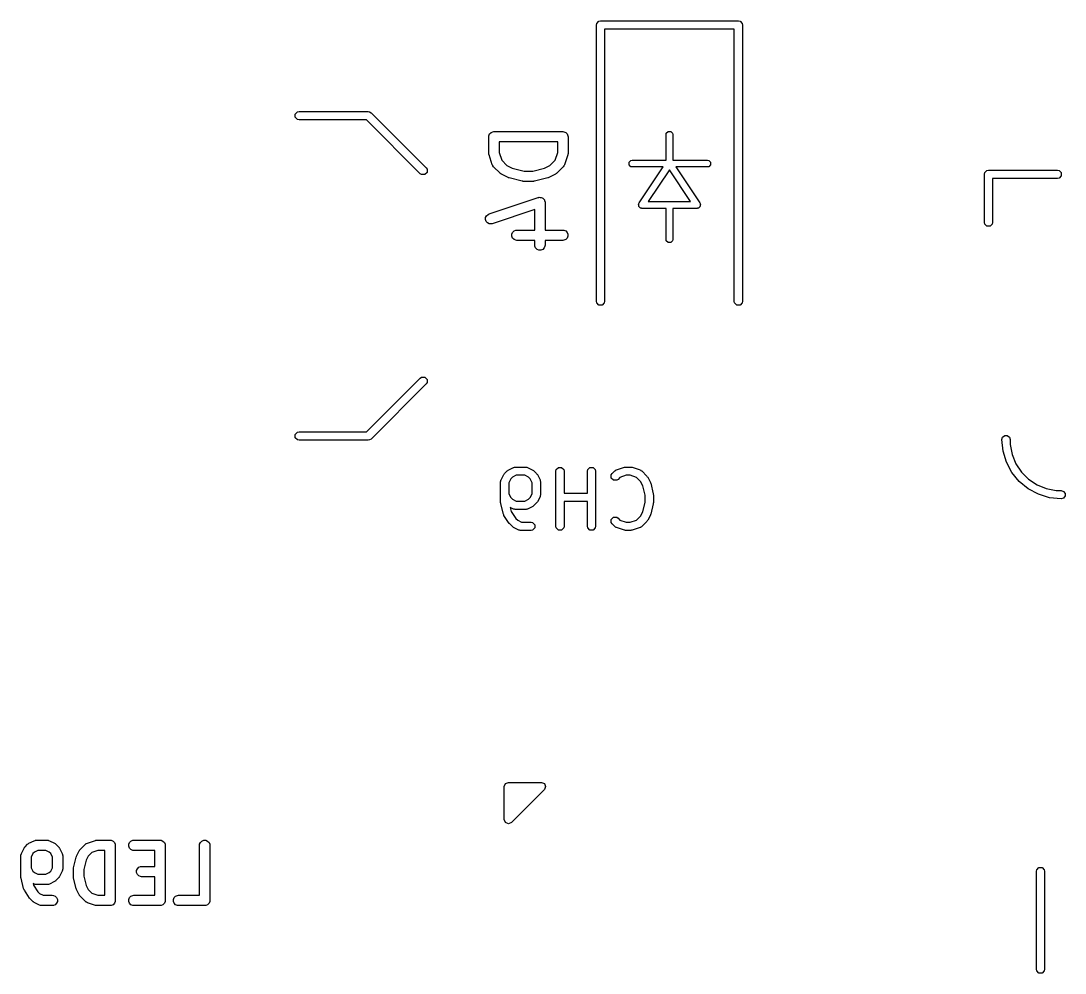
# Model space of a CAD drawing. Extents: x 104 to 228, y -134 to -58.
# Drawn here: x 182 to 197.14, y -85.77 to -71.95 of the extents above; entities that cross this region are included whole.
import ezdxf

# ---------------------------------------------------------------- set-up
doc = ezdxf.new("R2010")
doc.units = 0
doc.layers.add('BLACK', color=7, linetype='CONTINUOUS')

msp = doc.modelspace()

# ---------------------------------------------------------------- linework, layer by layer
at = {"layer": 'BLACK', "linetype": 'CONTINUOUS'}
for p, q in [((190.34, -72.01), (190.344567, -71.987039)), ((190.34, -76.02), (190.34, -72.01)), ((190.344567, -71.987039), (190.377039, -71.954567)), ((190.377039, -71.954567), (190.4, -71.95)), ((190.4, -71.95), (192.4, -71.95)), ((192.34, -72.07), (190.46, -72.07)), ((190.46, -72.07), (190.46, -76.02)), ((192.34, -76.02), (192.34, -72.07)), ((192.4, -71.95), (192.422961, -71.954567)), ((192.422961, -71.954567), (192.455433, -71.987039)), ((192.455433, -71.987039), (192.46, -72.01)), ((192.46, -72.01), (192.46, -76.02)), ((185.974567, -73.302039), (186.007039, -73.269567)), ((186.007039, -73.269567), (186.03, -73.265)), ((186.03, -73.265), (187.03, -73.265)), ((187.03, -73.265), (187.052961, -73.269567)), ((187.052961, -73.269567), (187.072426, -73.282574)), ((187.072426, -73.282574), (187.872427, -74.082574)), ((185.974567, -73.347961), (185.974567, -73.302039)), ((186.007039, -73.380433), (185.974567, -73.347961)), ((186.03, -73.385), (186.007039, -73.380433)), ((187.005148, -73.385), (186.03, -73.385)), ((187.787574, -74.167427), (187.005148, -73.385)), ((188.792459, -73.590237), (188.813151, -73.569545)), ((188.813151, -73.569545), (188.840187, -73.558346)), ((188.840187, -73.558346), (188.854819, -73.556905)), ((188.854819, -73.556905), (189.854819, -73.556905)), ((189.854819, -73.556905), (189.869451, -73.558346)), ((189.869451, -73.558346), (189.896487, -73.569545)), ((189.896487, -73.569545), (189.917179, -73.590237)), ((191.35, -73.6), (191.353806, -73.580866)), ((191.353806, -73.580866), (191.380866, -73.553806)), ((191.380866, -73.553806), (191.419134, -73.553806)), ((191.419134, -73.553806), (191.446194, -73.580866)), ((191.446194, -73.580866), (191.45, -73.6)), ((188.779819, -73.631905), (188.78126, -73.617273)), ((188.779819, -73.87), (188.779819, -73.631905)), ((188.78126, -73.617273), (188.792459, -73.590237)), ((189.779819, -73.706905), (188.929819, -73.706905)), ((188.929819, -73.706905), (188.929819, -73.857829)), ((189.779819, -73.85783), (189.779819, -73.706905)), ((189.917179, -73.590237), (189.928378, -73.617273)), ((189.928378, -73.617273), (189.929819, -73.631905)), ((189.929819, -73.631905), (189.929819, -73.87)), ((191.35, -73.97), (191.35, -73.6)), ((191.45, -73.6), (191.45, -73.97)), ((188.780548, -73.877405), (188.779819, -73.87)), ((188.780408, -73.87938), (188.780548, -73.877405)), ((188.780998, -73.881977), (188.780408, -73.87938)), ((188.78126, -73.884632), (188.780998, -73.881977)), ((188.782018, -73.886463), (188.78126, -73.884632)), ((188.783668, -73.893717), (188.782018, -73.886463)), ((188.929819, -73.857829), (188.96799, -73.972343)), ((189.741648, -73.972342), (189.779819, -73.85783)), ((189.927619, -73.886462), (189.92597, -73.893718)), ((189.928378, -73.884632), (189.927619, -73.886462)), ((189.928639, -73.881978), (189.928378, -73.884632)), ((189.92923, -73.879381), (189.928639, -73.881978)), ((189.929819, -73.87), (189.929089, -73.877406)), ((189.929089, -73.877406), (189.92923, -73.879381)), ((188.831287, -74.036574), (188.783668, -73.893717)), ((188.837281, -74.049999), (188.831287, -74.036574)), ((188.96799, -73.972343), (189.042103, -74.046456)), ((189.667534, -74.046455), (189.741648, -73.972342)), ((189.878351, -74.036574), (189.872357, -74.05)), ((189.92597, -73.893718), (189.878351, -74.036574)), ((190.813806, -74.000866), (190.840866, -73.973806)), ((190.813806, -74.039134), (190.813806, -74.000866)), ((190.840866, -74.066194), (190.813806, -74.039134)), ((190.840866, -73.973806), (190.86, -73.97)), ((190.86, -73.97), (191.35, -73.97)), ((191.45, -73.97), (191.95, -73.97)), ((191.95, -73.97), (191.969134, -73.973806)), ((191.969134, -73.973806), (191.996194, -74.000866)), ((191.996194, -74.039134), (191.969134, -74.066194)), ((191.996194, -74.000866), (191.996194, -74.039134)), ((187.807039, -74.180433), (187.787574, -74.167427)), ((187.852961, -74.180433), (187.807039, -74.180433)), ((187.885433, -74.147961), (187.852961, -74.180433)), ((187.872427, -74.082574), (187.885433, -74.102039)), ((187.885433, -74.102039), (187.885433, -74.147961)), ((188.839046, -74.052034), (188.837281, -74.049999)), ((188.840078, -74.054525), (188.839046, -74.052034)), ((188.849405, -74.06589), (188.840078, -74.054525)), ((188.944643, -74.161128), (188.849405, -74.06589)), ((188.950393, -74.165848), (188.944643, -74.161128)), ((188.951692, -74.167345), (188.950393, -74.165848)), ((188.953946, -74.168764), (188.951692, -74.167345)), ((188.956008, -74.170456), (188.953946, -74.168764)), ((188.95784, -74.171214), (188.956008, -74.170456)), ((188.964135, -74.175177), (188.95784, -74.171214)), ((189.059373, -74.222796), (188.964135, -74.175177)), ((189.042103, -74.046456), (189.11909, -74.084949)), ((189.11909, -74.084949), (189.292624, -74.128333)), ((189.292624, -74.128333), (189.417013, -74.128333)), ((189.417013, -74.128333), (189.590547, -74.084949)), ((189.590547, -74.084949), (189.667534, -74.046455)), ((189.745502, -74.175177), (189.650264, -74.222796)), ((189.751798, -74.171213), (189.745502, -74.175177)), ((189.753628, -74.170456), (189.751798, -74.171213)), ((189.755686, -74.168766), (189.753628, -74.170456)), ((189.757945, -74.167345), (189.755686, -74.168766)), ((189.759244, -74.165846), (189.757945, -74.167345)), ((189.764994, -74.161128), (189.759244, -74.165846)), ((189.860233, -74.06589), (189.764994, -74.161128)), ((189.869561, -74.054525), (189.860233, -74.06589)), ((189.870592, -74.052034), (189.869561, -74.054525)), ((189.872357, -74.05), (189.870592, -74.052034)), ((190.86, -74.07), (190.840866, -74.066194)), ((191.306574, -74.07), (190.86, -74.07)), ((190.958397, -74.592265), (191.306574, -74.07)), ((191.399999, -74.110138), (191.093426, -74.57)), ((191.706574, -74.57), (191.399999, -74.110138)), ((191.95, -74.07), (191.493426, -74.07)), ((191.493426, -74.07), (191.841602, -74.592265)), ((191.969134, -74.066194), (191.95, -74.07)), ((195.966, -74.175), (195.970567, -74.152039)), ((195.966, -74.875), (195.966, -74.175)), ((195.970567, -74.152039), (196.003039, -74.119567)), ((196.003039, -74.119567), (196.026, -74.115)), ((196.026, -74.115), (197.026, -74.115)), ((197.026, -74.115), (197.048961, -74.119567)), ((197.048961, -74.119567), (197.081433, -74.152039)), ((197.081433, -74.152039), (197.081433, -74.197961)), ((189.060442, -74.223205), (189.059373, -74.222796)), ((189.060878, -74.223528), (189.060442, -74.223205)), ((189.067014, -74.22572), (189.060878, -74.223528)), ((189.073104, -74.228051), (189.067014, -74.22572)), ((189.073644, -74.228089), (189.073104, -74.228051)), ((189.074724, -74.228475), (189.073644, -74.228089)), ((189.2652, -74.276094), (189.074724, -74.228475)), ((189.267736, -74.276469), (189.2652, -74.276094)), ((189.268758, -74.276892), (189.267736, -74.276469)), ((189.27427, -74.277434), (189.268758, -74.276892)), ((189.279744, -74.278244), (189.27427, -74.277434)), ((189.280836, -74.278081), (189.279744, -74.278244)), ((189.28339, -74.278333), (189.280836, -74.278081)), ((189.426247, -74.278333), (189.28339, -74.278333)), ((189.4288, -74.278081), (189.426247, -74.278333)), ((189.429893, -74.278244), (189.4288, -74.278081)), ((189.435366, -74.277434), (189.429893, -74.278244)), ((189.440879, -74.276892), (189.435366, -74.277434)), ((189.4419, -74.276469), (189.440879, -74.276892)), ((189.444437, -74.276094), (189.4419, -74.276469)), ((189.634913, -74.228475), (189.444437, -74.276094)), ((189.635992, -74.228089), (189.634913, -74.228475)), ((189.636532, -74.228051), (189.635992, -74.228089)), ((189.642613, -74.225723), (189.636532, -74.228051)), ((189.648759, -74.223528), (189.642613, -74.225723)), ((189.649194, -74.223205), (189.648759, -74.223528)), ((189.650264, -74.222796), (189.649194, -74.223205)), ((197.026, -74.235), (196.086, -74.235)), ((196.086, -74.235), (196.086, -74.875)), ((197.048961, -74.230433), (197.026, -74.235)), ((197.081433, -74.197961), (197.048961, -74.230433)), ((188.783483, -74.75123), (189.497767, -74.513135)), ((189.497767, -74.513135), (189.505022, -74.511485)), ((189.505022, -74.511485), (189.506853, -74.510727)), ((189.506853, -74.510727), (189.508357, -74.510727)), ((189.508357, -74.510727), (189.512104, -74.509875)), ((189.512104, -74.509875), (189.524089, -74.510727)), ((189.524089, -74.510727), (189.536117, -74.510727)), ((189.536117, -74.510727), (189.538608, -74.511759)), ((189.538608, -74.511759), (189.541294, -74.51195)), ((189.541294, -74.51195), (189.552041, -74.517323)), ((189.552041, -74.517323), (189.563153, -74.521926)), ((189.563153, -74.521926), (189.565058, -74.523831)), ((189.565058, -74.523831), (189.567468, -74.525036)), ((189.567468, -74.525036), (189.575342, -74.534115)), ((189.575342, -74.534115), (189.583845, -74.542618)), ((189.583845, -74.542618), (189.584876, -74.545108)), ((189.584876, -74.545108), (189.586642, -74.547144)), ((189.586642, -74.547144), (189.590442, -74.558544)), ((189.590442, -74.558544), (189.595044, -74.569654)), ((189.595044, -74.569654), (189.59542, -74.57348)), ((189.59542, -74.57348), (189.595896, -74.574906)), ((189.595896, -74.574906), (189.595755, -74.57688)), ((189.595755, -74.57688), (189.596485, -74.584286)), ((189.596485, -74.584286), (189.596485, -74.985476)), ((190.950951, -74.610297), (190.953806, -74.603383)), ((190.953806, -74.624572), (190.950951, -74.610297)), ((190.953806, -74.600866), (190.955576, -74.599095)), ((190.953806, -74.603383), (190.953806, -74.600866)), ((190.953806, -74.639134), (190.953806, -74.624572)), ((190.957446, -74.642774), (190.953806, -74.639134)), ((190.955576, -74.599095), (190.958397, -74.592265)), ((190.958456, -74.647822), (190.957446, -74.642774)), ((191.093426, -74.57), (191.706574, -74.57)), ((191.842553, -74.642774), (191.841544, -74.647822)), ((191.841602, -74.592265), (191.844422, -74.599094)), ((191.846194, -74.639134), (191.842553, -74.642774)), ((191.844422, -74.599094), (191.846194, -74.600866)), ((191.846194, -74.600866), (191.846194, -74.603383)), ((191.846194, -74.603383), (191.849049, -74.610296)), ((191.849049, -74.610296), (191.846194, -74.624571)), ((191.846194, -74.624571), (191.846194, -74.639134)), ((188.734864, -74.802571), (188.74795, -74.776398)), ((188.74795, -74.776398), (188.770057, -74.757224)), ((188.770057, -74.757224), (188.783483, -74.75123)), ((189.446485, -74.688342), (188.830917, -74.893532)), ((189.446485, -74.985476), (189.446485, -74.688342)), ((190.970569, -74.655897), (190.958456, -74.647822)), ((190.980866, -74.666194), (190.970569, -74.655897)), ((190.988203, -74.667653), (190.980866, -74.666194)), ((190.990297, -74.669049), (190.988203, -74.667653)), ((190.992751, -74.668558), (190.990297, -74.669049)), ((191, -74.67), (190.992751, -74.668558)), ((191.35, -74.67), (191, -74.67)), ((191.35, -75.12), (191.35, -74.67)), ((191.8, -74.67), (191.45, -74.67)), ((191.45, -74.67), (191.45, -75.12)), ((191.807248, -74.668558), (191.8, -74.67)), ((191.809703, -74.669049), (191.807248, -74.668558)), ((191.811796, -74.667653), (191.809703, -74.669049)), ((191.819134, -74.666194), (191.811796, -74.667653)), ((191.82943, -74.655897), (191.819134, -74.666194)), ((191.841544, -74.647822), (191.82943, -74.655897)), ((188.732789, -74.831761), (188.734864, -74.802571)), ((188.742043, -74.859524), (188.732789, -74.831761)), ((188.761217, -74.881631), (188.742043, -74.859524)), ((188.78739, -74.894717), (188.761217, -74.881631)), ((188.81658, -74.896792), (188.78739, -74.894717)), ((188.830917, -74.893532), (188.81658, -74.896792)), ((195.970567, -74.897961), (195.966, -74.875)), ((196.003039, -74.930433), (195.970567, -74.897961)), ((196.048961, -74.930433), (196.003039, -74.930433)), ((196.081433, -74.897961), (196.048961, -74.930433)), ((196.086, -74.875), (196.081433, -74.897961)), ((189.114593, -75.045844), (189.125792, -75.018808)), ((189.114593, -75.075108), (189.114593, -75.045844)), ((189.125792, -75.102144), (189.114593, -75.075108)), ((189.125792, -75.018808), (189.146484, -74.998116)), ((189.146484, -74.998116), (189.17352, -74.986917)), ((189.17352, -74.986917), (189.188152, -74.985476)), ((189.188152, -74.985476), (189.446485, -74.985476)), ((189.596485, -74.985476), (189.854819, -74.985476)), ((189.854819, -74.985476), (189.869451, -74.986917)), ((189.869451, -74.986917), (189.896487, -74.998116)), ((189.896487, -74.998116), (189.917179, -75.018808)), ((189.917179, -75.018808), (189.928378, -75.045844)), ((189.928378, -75.075108), (189.917179, -75.102144)), ((189.928378, -75.045844), (189.928378, -75.075108)), ((189.146484, -75.122836), (189.125792, -75.102144)), ((189.17352, -75.134035), (189.146484, -75.122836)), ((189.188152, -75.135476), (189.17352, -75.134035)), ((189.446485, -75.135476), (189.188152, -75.135476)), ((189.446485, -75.203333), (189.446485, -75.135476)), ((189.447926, -75.217965), (189.446485, -75.203333)), ((189.459125, -75.245001), (189.447926, -75.217965)), ((189.479817, -75.265693), (189.459125, -75.245001)), ((189.583845, -75.245001), (189.563153, -75.265693)), ((189.595044, -75.217965), (189.583845, -75.245001)), ((189.596485, -75.203333), (189.595044, -75.217965)), ((189.854819, -75.135476), (189.596485, -75.135476)), ((189.596485, -75.135476), (189.596485, -75.203333)), ((189.869451, -75.134035), (189.854819, -75.135476)), ((189.896487, -75.122836), (189.869451, -75.134035)), ((189.917179, -75.102144), (189.896487, -75.122836)), ((191.353806, -75.139134), (191.35, -75.12)), ((191.380866, -75.166194), (191.353806, -75.139134)), ((191.419134, -75.166194), (191.380866, -75.166194)), ((191.446194, -75.139134), (191.419134, -75.166194)), ((191.45, -75.12), (191.446194, -75.139134)), ((189.506853, -75.276892), (189.479817, -75.265693)), ((189.536117, -75.276892), (189.506853, -75.276892)), ((189.563153, -75.265693), (189.536117, -75.276892)), ((190.344567, -76.042961), (190.34, -76.02)), ((190.377039, -76.075433), (190.344567, -76.042961)), ((190.422961, -76.075433), (190.377039, -76.075433)), ((190.455433, -76.042961), (190.422961, -76.075433)), ((190.46, -76.02), (190.455433, -76.042961)), ((192.344567, -76.042961), (192.34, -76.02)), ((192.377039, -76.075433), (192.344567, -76.042961)), ((192.422961, -76.075433), (192.377039, -76.075433)), ((192.455433, -76.042961), (192.422961, -76.075433)), ((192.46, -76.02), (192.455433, -76.042961)), ((187.005148, -77.915), (187.787574, -77.132573)), ((187.872427, -77.217426), (187.072426, -78.017426)), ((187.787574, -77.132573), (187.807039, -77.119567)), ((187.807039, -77.119567), (187.852961, -77.119567)), ((187.852961, -77.119567), (187.885433, -77.152039)), ((187.885433, -77.197961), (187.872427, -77.217426)), ((187.885433, -77.152039), (187.885433, -77.197961)), ((185.974567, -77.952039), (186.007039, -77.919567)), ((185.974567, -77.997961), (185.974567, -77.952039)), ((186.007039, -77.919567), (186.03, -77.915)), ((186.03, -77.915), (187.005148, -77.915)), ((196.231459, -77.989733), (196.261459, -77.967937)), ((196.261459, -77.967937), (196.298541, -77.967937)), ((196.298541, -77.967937), (196.328541, -77.989733)), ((186.007039, -78.030433), (185.974567, -77.997961)), ((186.03, -78.035), (186.007039, -78.030433)), ((187.03, -78.035), (186.03, -78.035)), ((187.052961, -78.030433), (187.03, -78.035)), ((187.072426, -78.017426), (187.052961, -78.030433)), ((196.22, -78.025), (196.231459, -77.989733)), ((196.236525, -78.192778), (196.22, -78.025)), ((196.328541, -77.989733), (196.34, -78.025)), ((196.34, -78.025), (196.34, -78.097884)), ((196.34, -78.097884), (196.368437, -78.24085)), ((196.285464, -78.354108), (196.236525, -78.192778)), ((196.368437, -78.24085), (196.42422, -78.375522)), ((189.061738, -78.468284), (189.13793, -78.430189)), ((189.13793, -78.430189), (189.140827, -78.429395)), ((189.140827, -78.429395), (189.141801, -78.428422)), ((189.141801, -78.428422), (189.151235, -78.426545)), ((189.151235, -78.426545), (189.160509, -78.424006)), ((189.160509, -78.424006), (189.161814, -78.424441)), ((189.161814, -78.424441), (189.164762, -78.423855)), ((189.164762, -78.423855), (189.317143, -78.423855)), ((189.317143, -78.423855), (189.32009, -78.424441)), ((189.32009, -78.424441), (189.321396, -78.424006)), ((189.321396, -78.424006), (189.330671, -78.426545)), ((189.330671, -78.426545), (189.340104, -78.428422)), ((189.340104, -78.428422), (189.341077, -78.429395)), ((189.341077, -78.429395), (189.343976, -78.430189)), ((189.343976, -78.430189), (189.420166, -78.468284)), ((189.756947, -78.460894), (189.789419, -78.428422)), ((189.789419, -78.428422), (189.835341, -78.428422)), ((189.835341, -78.428422), (189.867813, -78.460894)), ((190.21409, -78.460894), (190.246562, -78.428422)), ((190.246562, -78.428422), (190.292484, -78.428422)), ((190.292484, -78.428422), (190.324956, -78.460894)), ((190.631502, -78.465029), (190.745787, -78.426934)), ((190.745787, -78.426934), (190.755327, -78.425731)), ((190.755327, -78.425731), (190.764761, -78.423855)), ((190.764761, -78.423855), (190.840952, -78.423855)), ((190.840952, -78.423855), (190.850385, -78.425731)), ((190.850385, -78.425731), (190.859926, -78.426934)), ((190.859926, -78.426934), (190.974212, -78.465029)), ((196.364936, -78.50279), (196.285464, -78.354108)), ((196.42422, -78.375522), (196.505204, -78.496723)), ((188.958715, -78.609403), (188.99681, -78.533212)), ((188.99681, -78.533212), (189.002712, -78.525606)), ((189.002712, -78.525606), (189.00805, -78.517619)), ((189.00805, -78.517619), (189.046144, -78.479524)), ((189.046144, -78.479524), (189.054138, -78.474181)), ((189.054138, -78.474181), (189.061738, -78.468284)), ((189.124111, -78.571262), (189.099788, -78.595585)), ((189.178927, -78.543855), (189.124111, -78.571262)), ((189.302978, -78.543855), (189.178927, -78.543855)), ((189.357793, -78.571262), (189.302978, -78.543855)), ((189.382117, -78.595587), (189.357793, -78.571262)), ((189.420166, -78.468284), (189.427767, -78.474184)), ((189.427767, -78.474184), (189.435759, -78.479524)), ((189.435759, -78.479524), (189.473854, -78.517618)), ((189.473854, -78.517618), (189.4792, -78.525618)), ((189.4792, -78.525618), (189.485093, -78.533212)), ((189.485093, -78.533212), (189.523189, -78.609403)), ((189.75238, -78.483855), (189.756947, -78.460894)), ((189.75238, -79.283855), (189.75238, -78.483855)), ((189.867813, -78.460894), (189.87238, -78.483855)), ((189.87238, -78.483855), (189.87238, -78.804807)), ((190.209523, -78.483855), (190.21409, -78.460894)), ((190.209523, -78.804807), (190.209523, -78.483855)), ((190.324956, -78.460894), (190.329523, -78.483855)), ((190.329523, -78.483855), (190.329523, -79.283855)), ((190.556947, -78.537083), (190.569954, -78.517618)), ((190.556947, -78.583005), (190.556947, -78.537083)), ((190.589418, -78.615478), (190.556947, -78.583005)), ((190.569954, -78.517618), (190.60805, -78.479523)), ((190.60805, -78.479523), (190.610548, -78.477853)), ((190.610548, -78.477853), (190.611164, -78.476623)), ((190.611164, -78.476623), (190.619515, -78.471862)), ((190.619515, -78.471862), (190.627515, -78.466517)), ((190.627515, -78.466517), (190.628892, -78.466517)), ((190.628892, -78.466517), (190.631502, -78.465029)), ((190.682886, -78.574392), (190.654806, -78.602472)), ((190.774498, -78.543855), (190.682886, -78.574392)), ((190.831215, -78.543855), (190.774498, -78.543855)), ((190.922828, -78.574392), (190.831215, -78.543855)), ((190.982114, -78.633678), (190.922828, -78.574392)), ((190.974212, -78.465029), (190.976822, -78.466517)), ((190.976822, -78.466517), (190.978199, -78.466517)), ((190.978199, -78.466517), (190.986188, -78.471855)), ((190.986188, -78.471855), (190.99455, -78.476622)), ((190.99455, -78.476622), (190.995166, -78.477855)), ((190.995166, -78.477855), (190.997664, -78.479524)), ((190.997664, -78.479524), (191.073854, -78.555714)), ((191.073854, -78.555714), (191.079191, -78.563701)), ((191.079191, -78.563701), (191.085094, -78.571307)), ((191.085094, -78.571307), (191.123189, -78.647499)), ((196.471888, -78.633112), (196.364936, -78.50279)), ((196.505204, -78.496723), (196.608277, -78.599796)), ((188.952381, -78.636236), (188.952967, -78.633288)), ((188.952381, -78.940998), (188.952381, -78.636236)), ((188.952532, -78.631983), (188.955071, -78.622707)), ((188.952967, -78.633288), (188.952532, -78.631983)), ((188.955071, -78.622707), (188.956948, -78.613275)), ((188.956948, -78.613275), (188.957921, -78.612301)), ((188.957921, -78.612301), (188.958715, -78.609403)), ((189.099788, -78.595585), (189.072381, -78.6504)), ((189.072381, -78.6504), (189.072381, -78.812547)), ((189.409524, -78.6504), (189.382117, -78.595587)), ((189.409524, -78.812547), (189.409524, -78.6504)), ((189.523189, -78.609403), (189.523982, -78.6123)), ((189.523982, -78.6123), (189.524957, -78.613275)), ((189.524957, -78.613275), (189.526833, -78.622711)), ((189.526833, -78.622711), (189.529373, -78.631982)), ((189.529373, -78.631982), (189.528937, -78.633288)), ((189.528937, -78.633288), (189.529524, -78.636236)), ((189.529524, -78.636236), (189.529524, -78.826712)), ((190.63534, -78.615478), (190.589418, -78.615478)), ((190.654806, -78.602472), (190.63534, -78.615478)), ((191.012913, -78.695276), (190.982114, -78.633678)), ((191.047619, -78.834096), (191.012913, -78.695276)), ((191.123189, -78.647499), (191.124925, -78.653838)), ((191.124925, -78.653838), (191.127731, -78.659779)), ((191.127731, -78.659779), (191.165828, -78.81216)), ((196.60221, -78.740064), (196.471888, -78.633112)), ((196.608277, -78.599796), (196.729478, -78.68078)), ((196.729478, -78.68078), (196.86415, -78.736563)), ((189.072381, -78.812547), (189.099788, -78.867361)), ((189.099788, -78.867361), (189.124112, -78.891686)), ((189.357791, -78.891686), (189.382117, -78.867359)), ((189.382117, -78.867359), (189.409524, -78.812547)), ((189.523189, -78.853546), (189.485093, -78.929735)), ((189.523982, -78.850647), (189.523189, -78.853546)), ((189.524957, -78.849673), (189.523982, -78.850647)), ((189.526833, -78.840238), (189.524957, -78.849673)), ((189.529373, -78.830966), (189.526833, -78.840238)), ((189.529524, -78.826712), (189.528937, -78.829659)), ((189.528937, -78.829659), (189.529373, -78.830966)), ((189.87238, -78.804807), (190.209523, -78.804807)), ((191.047619, -78.933613), (191.047619, -78.834096)), ((191.165828, -78.81216), (191.166185, -78.819504)), ((191.166185, -78.819504), (191.167619, -78.826712)), ((191.167619, -78.826712), (191.167619, -78.940998)), ((196.750892, -78.819536), (196.60221, -78.740064)), ((196.912222, -78.868475), (196.750892, -78.819536)), ((196.86415, -78.736563), (197.007116, -78.765)), ((197.08, -78.885), (196.912222, -78.868475)), ((197.007116, -78.765), (197.08, -78.765)), ((197.08, -78.765), (197.115267, -78.776459)), ((197.115267, -78.873541), (197.08, -78.885)), ((197.115267, -78.776459), (197.137063, -78.806459)), ((197.137063, -78.843541), (197.115267, -78.873541)), ((197.137063, -78.806459), (197.137063, -78.843541)), ((188.953814, -78.948205), (188.952381, -78.940998)), ((188.954172, -78.95555), (188.953814, -78.948205)), ((188.992268, -79.107931), (188.954172, -78.95555)), ((189.13793, -79.032759), (189.091345, -79.009467)), ((189.091345, -79.009467), (189.106164, -79.068745)), ((189.124112, -78.891686), (189.178927, -78.919093)), ((189.140827, -79.033552), (189.13793, -79.032759)), ((189.141801, -79.034526), (189.140827, -79.033552)), ((189.151235, -79.036402), (189.141801, -79.034526)), ((189.160509, -79.038942), (189.151235, -79.036402)), ((189.178927, -78.919093), (189.302978, -78.919093)), ((189.302978, -78.919093), (189.357791, -78.891686)), ((189.330671, -79.036402), (189.321396, -79.038942)), ((189.340104, -79.034526), (189.330671, -79.036402)), ((189.341077, -79.033552), (189.340104, -79.034526)), ((189.343976, -79.032759), (189.341077, -79.033552)), ((189.420166, -78.994664), (189.343976, -79.032759)), ((189.427761, -78.988768), (189.420166, -78.994664)), ((189.43576, -78.983424), (189.427761, -78.988768)), ((189.473855, -78.945328), (189.43576, -78.983424)), ((189.479199, -78.937328), (189.473855, -78.945328)), ((189.485093, -78.929735), (189.479199, -78.937328)), ((190.209523, -78.924807), (189.87238, -78.924807)), ((189.87238, -78.924807), (189.87238, -79.283855)), ((190.209523, -79.283855), (190.209523, -78.924807)), ((191.012913, -79.072432), (191.047619, -78.933613)), ((191.165828, -78.95555), (191.127731, -79.107931)), ((191.166185, -78.948205), (191.165828, -78.95555)), ((191.167619, -78.940998), (191.166185, -78.948205)), ((188.996638, -79.117183), (188.992268, -79.107931)), ((189.000553, -79.126661), (188.996638, -79.117183)), ((189.076743, -79.240946), (189.000553, -79.126661)), ((189.106164, -79.068745), (189.173295, -79.169441)), ((189.161814, -79.038506), (189.160509, -79.038942)), ((189.164762, -79.039093), (189.161814, -79.038506)), ((189.317143, -79.039093), (189.164762, -79.039093)), ((189.173295, -79.169441), (189.200301, -79.196447)), ((189.32009, -79.038506), (189.317143, -79.039093)), ((189.321396, -79.038942), (189.32009, -79.038506)), ((190.556947, -79.184703), (190.589419, -79.152231)), ((190.556947, -79.230625), (190.556947, -79.184703)), ((190.589419, -79.152231), (190.635341, -79.152231)), ((190.635341, -79.152231), (190.654806, -79.165238)), ((190.654806, -79.165238), (190.682885, -79.193317)), ((190.922826, -79.193318), (190.982115, -79.13403)), ((190.982115, -79.13403), (191.012913, -79.072432)), ((191.123189, -79.120212), (191.085094, -79.196402)), ((191.124925, -79.11387), (191.123189, -79.120212)), ((191.127731, -79.107931), (191.124925, -79.11387)), ((189.08094, -79.245152), (189.076743, -79.240946)), ((189.08424, -79.25009), (189.08094, -79.245152)), ((189.122336, -79.288186), (189.08424, -79.25009)), ((189.130327, -79.293525), (189.122336, -79.288186)), ((189.137929, -79.299426), (189.130327, -79.293525)), ((189.214119, -79.337521), (189.137929, -79.299426)), ((189.200301, -79.196447), (189.255117, -79.223855)), ((189.217017, -79.338314), (189.214119, -79.337521)), ((189.217991, -79.339288), (189.217017, -79.338314)), ((189.227423, -79.341164), (189.217991, -79.339288)), ((189.255117, -79.223855), (189.393333, -79.223855)), ((189.393333, -79.223855), (189.416294, -79.228422)), ((189.416294, -79.339288), (189.393333, -79.343855)), ((189.416294, -79.228422), (189.448766, -79.260894)), ((189.448766, -79.306816), (189.416294, -79.339288)), ((189.448766, -79.260894), (189.448766, -79.306816)), ((189.756947, -79.306816), (189.75238, -79.283855)), ((189.789419, -79.339288), (189.756947, -79.306816)), ((189.835341, -79.339288), (189.789419, -79.339288)), ((189.867813, -79.306816), (189.835341, -79.339288)), ((189.87238, -79.283855), (189.867813, -79.306816)), ((190.21409, -79.306816), (190.209523, -79.283855)), ((190.246562, -79.339288), (190.21409, -79.306816)), ((190.292484, -79.339288), (190.246562, -79.339288)), ((190.324956, -79.306816), (190.292484, -79.339288)), ((190.329523, -79.283855), (190.324956, -79.306816)), ((190.569954, -79.25009), (190.556947, -79.230625)), ((190.60805, -79.288186), (190.569954, -79.25009)), ((190.610548, -79.289855), (190.60805, -79.288186)), ((190.611164, -79.291087), (190.610548, -79.289855)), ((190.619519, -79.29585), (190.611164, -79.291087)), ((190.627515, -79.301193), (190.619519, -79.29585)), ((190.628892, -79.301193), (190.627515, -79.301193)), ((190.631502, -79.302681), (190.628892, -79.301193)), ((190.745787, -79.340776), (190.631502, -79.302681)), ((190.682885, -79.193317), (190.774498, -79.223855)), ((190.774498, -79.223855), (190.831215, -79.223855)), ((190.831215, -79.223855), (190.922826, -79.193318)), ((190.974212, -79.302681), (190.859926, -79.340776)), ((190.976822, -79.301193), (190.974212, -79.302681)), ((190.9782, -79.301193), (190.976822, -79.301193)), ((190.986195, -79.29585), (190.9782, -79.301193)), ((190.99455, -79.291088), (190.986195, -79.29585)), ((190.995166, -79.289855), (190.99455, -79.291088)), ((190.997665, -79.288186), (190.995166, -79.289855)), ((191.073855, -79.211995), (190.997665, -79.288186)), ((191.079198, -79.203998), (191.073855, -79.211995)), ((191.085094, -79.196402), (191.079198, -79.203998)), ((189.236699, -79.343704), (189.227423, -79.341164)), ((189.238004, -79.343268), (189.236699, -79.343704)), ((189.240952, -79.343855), (189.238004, -79.343268)), ((189.393333, -79.343855), (189.240952, -79.343855)), ((190.755327, -79.341978), (190.745787, -79.340776)), ((190.764761, -79.343855), (190.755327, -79.341978)), ((190.840952, -79.343855), (190.764761, -79.343855)), ((190.850385, -79.341978), (190.840952, -79.343855)), ((190.859926, -79.340776), (190.850385, -79.341978)), ((189.005, -83.06), (189.022574, -83.017574)), ((189.005, -83.54), (189.005, -83.06)), ((189.022574, -83.017574), (189.065, -83)), ((189.065, -83), (189.545, -83)), ((189.587426, -83.102426), (189.107426, -83.582426)), ((189.545, -83), (189.587426, -83.017574)), ((189.587426, -83.017574), (189.605, -83.06)), ((189.605, -83.06), (189.587426, -83.102426)), ((189.022574, -83.582426), (189.005, -83.54)), ((189.065, -83.6), (189.022574, -83.582426)), ((189.107426, -83.582426), (189.065, -83.6)), ((182.113363, -83.883308), (182.189554, -83.845213)), ((182.189554, -83.845213), (182.203286, -83.839958)), ((182.203286, -83.839958), (182.205973, -83.839767)), ((182.205973, -83.839767), (182.208463, -83.838736)), ((182.208463, -83.838736), (182.223095, -83.837295)), ((182.223095, -83.837295), (182.375476, -83.837295)), ((182.375476, -83.837295), (182.390108, -83.838736)), ((182.390108, -83.838736), (182.392597, -83.839767)), ((182.392597, -83.839767), (182.395285, -83.839958)), ((182.395285, -83.839958), (182.409017, -83.845213)), ((182.409017, -83.845213), (182.485207, -83.883308)), ((182.947857, -83.885233), (182.961282, -83.879239)), ((182.961282, -83.879239), (183.075568, -83.841144)), ((183.075568, -83.841144), (183.082821, -83.839494)), ((183.082821, -83.839494), (183.084653, -83.838736)), ((183.084653, -83.838736), (183.087307, -83.838474)), ((183.087307, -83.838474), (183.089905, -83.837884)), ((183.089905, -83.837884), (183.091879, -83.838024)), ((183.091879, -83.838024), (183.099285, -83.837295)), ((183.099285, -83.837295), (183.289761, -83.837295)), ((183.289761, -83.837295), (183.304393, -83.838736)), ((183.304393, -83.838736), (183.331429, -83.849935)), ((183.331429, -83.849935), (183.352121, -83.870627)), ((183.352121, -83.870627), (183.36332, -83.897663)), ((183.55906, -83.897663), (183.570259, -83.870627)), ((183.570259, -83.870627), (183.590951, -83.849935)), ((183.590951, -83.849935), (183.617987, -83.838736)), ((183.617987, -83.838736), (183.632619, -83.837295)), ((183.632619, -83.837295), (184.013571, -83.837295)), ((184.013571, -83.837295), (184.028203, -83.838736)), ((184.028203, -83.838736), (184.055239, -83.849935)), ((184.055239, -83.849935), (184.075931, -83.870627)), ((184.075931, -83.870627), (184.08713, -83.897663)), ((184.587631, -83.897663), (184.59883, -83.870627)), ((184.59883, -83.870627), (184.619522, -83.849935)), ((184.619522, -83.849935), (184.646558, -83.838736)), ((184.646558, -83.838736), (184.675822, -83.838736)), ((184.675822, -83.838736), (184.702858, -83.849935)), ((184.702858, -83.849935), (184.72355, -83.870627)), ((184.72355, -83.870627), (184.734749, -83.897663)), ((181.998377, -84.044867), (182.003632, -84.031135)), ((182.003632, -84.031135), (182.041727, -83.954944)), ((182.041727, -83.954944), (182.045691, -83.948644)), ((182.045691, -83.948644), (182.046449, -83.946817)), ((182.046449, -83.946817), (182.048137, -83.94476)), ((182.048137, -83.94476), (182.049559, -83.942501)), ((182.049559, -83.942501), (182.051057, -83.941201)), ((182.051057, -83.941201), (182.055776, -83.935452)), ((182.055776, -83.935452), (182.093871, -83.897357)), ((182.093871, -83.897357), (182.09962, -83.892638)), ((182.09962, -83.892638), (182.10092, -83.89114)), ((182.10092, -83.89114), (182.103179, -83.889718)), ((182.103179, -83.889718), (182.105236, -83.88803)), ((182.105236, -83.88803), (182.107063, -83.887272)), ((182.107063, -83.887272), (182.113363, -83.883308)), ((182.170448, -84.032911), (182.145714, -84.08238)), ((182.19133, -84.012029), (182.170448, -84.032911)), ((182.2408, -83.987295), (182.19133, -84.012029)), ((182.357771, -83.987295), (182.2408, -83.987295)), ((182.407239, -84.012029), (182.357771, -83.987295)), ((182.428122, -84.032912), (182.407239, -84.012029)), ((182.452857, -84.082381), (182.428122, -84.032912)), ((182.485207, -83.883308), (182.491506, -83.887272)), ((182.491506, -83.887272), (182.493334, -83.88803)), ((182.493334, -83.88803), (182.49539, -83.889718)), ((182.49539, -83.889718), (182.49765, -83.89114)), ((182.49765, -83.89114), (182.498949, -83.892638)), ((182.498949, -83.892638), (182.504699, -83.897357)), ((182.504699, -83.897357), (182.542794, -83.935452)), ((182.542794, -83.935452), (182.547514, -83.941204)), ((182.547514, -83.941204), (182.54901, -83.942501)), ((182.54901, -83.942501), (182.550429, -83.944755)), ((182.550429, -83.944755), (182.552121, -83.946817)), ((182.552121, -83.946817), (182.552879, -83.948647)), ((182.552879, -83.948647), (182.556843, -83.954944)), ((182.556843, -83.954944), (182.594939, -84.031134)), ((182.594939, -84.031134), (182.600194, -84.044866)), ((182.803632, -84.06923), (182.841727, -83.993039)), ((182.841727, -83.993039), (182.845691, -83.986739)), ((182.845691, -83.986739), (182.846449, -83.984912)), ((182.846449, -83.984912), (182.848137, -83.982855)), ((182.848137, -83.982855), (182.849559, -83.980596)), ((182.849559, -83.980596), (182.851057, -83.979296)), ((182.851057, -83.979296), (182.855776, -83.973547)), ((182.855776, -83.973547), (182.931966, -83.897357)), ((182.931966, -83.897357), (182.943331, -83.888029)), ((182.943331, -83.888029), (182.945823, -83.886996)), ((182.945823, -83.886996), (182.947857, -83.885233)), ((183.025512, -84.015942), (182.970448, -84.071006)), ((183.111455, -83.987295), (183.025512, -84.015942)), ((183.214761, -83.987295), (183.111455, -83.987295)), ((183.214761, -84.637295), (183.214761, -83.987295)), ((183.36332, -83.897663), (183.364761, -83.912295)), ((183.364761, -83.912295), (183.364761, -84.712295)), ((183.55906, -83.926927), (183.55906, -83.897663)), ((183.570259, -83.953963), (183.55906, -83.926927)), ((183.590951, -83.974655), (183.570259, -83.953963)), ((183.617987, -83.985854), (183.590951, -83.974655)), ((183.632619, -83.987295), (183.617987, -83.985854)), ((183.938571, -83.987295), (183.632619, -83.987295)), ((183.938571, -84.218247), (183.938571, -83.987295)), ((184.08713, -83.897663), (184.088571, -83.912295)), ((184.088571, -83.912295), (184.088571, -84.712295)), ((184.58619, -83.912295), (184.587631, -83.897663)), ((184.58619, -84.637295), (184.58619, -83.912295)), ((184.734749, -83.897663), (184.73619, -83.912295)), ((184.73619, -83.912295), (184.73619, -84.712295)), ((181.995714, -84.064676), (181.997155, -84.050044)), ((181.995714, -84.369438), (181.995714, -84.064676)), ((181.997155, -84.050044), (181.998186, -84.047554)), ((181.998186, -84.047554), (181.998377, -84.044867)), ((182.145714, -84.08238), (182.145714, -84.237447)), ((182.452857, -84.237446), (182.452857, -84.082381)), ((182.600194, -84.044866), (182.600385, -84.047555)), ((182.600385, -84.047555), (182.601416, -84.050044)), ((182.601416, -84.050044), (182.602857, -84.064676)), ((182.602857, -84.064676), (182.602857, -84.255152)), ((182.759857, -84.236961), (182.797953, -84.08458)), ((182.797953, -84.08458), (182.798338, -84.0835)), ((182.798338, -84.0835), (182.798377, -84.082962)), ((182.798377, -84.082962), (182.800701, -84.076886)), ((182.800701, -84.076886), (182.8029, -84.070735)), ((182.8029, -84.070735), (182.803222, -84.070299)), ((182.803222, -84.070299), (182.803632, -84.06923)), ((182.941478, -84.128946), (182.907618, -84.264387)), ((182.970448, -84.071006), (182.941478, -84.128946)), ((182.145714, -84.237447), (182.170448, -84.286915)), ((182.170448, -84.286915), (182.191331, -84.307799)), ((182.191331, -84.307799), (182.2408, -84.332533)), ((182.2408, -84.332533), (182.357771, -84.332533)), ((182.357771, -84.332533), (182.407238, -84.307799)), ((182.407238, -84.307799), (182.428121, -84.286916)), ((182.428121, -84.286916), (182.452857, -84.237446)), ((182.594938, -84.288694), (182.556843, -84.364884)), ((182.600193, -84.274962), (182.594938, -84.288694)), ((182.600383, -84.272275), (182.600193, -84.274962)), ((182.601416, -84.269784), (182.600383, -84.272275)), ((182.602857, -84.255152), (182.601416, -84.269784)), ((182.757618, -84.255152), (182.757869, -84.252598)), ((182.757618, -84.369438), (182.757618, -84.255152)), ((182.757707, -84.251506), (182.758516, -84.246031)), ((182.757869, -84.252598), (182.757707, -84.251506)), ((182.758516, -84.246031), (182.759059, -84.24052)), ((182.759059, -84.24052), (182.759481, -84.239499)), ((182.759481, -84.239499), (182.759857, -84.236961)), ((182.907618, -84.264387), (182.907618, -84.360202)), ((183.673346, -84.278615), (183.684545, -84.251579)), ((183.673346, -84.307879), (183.673346, -84.278615)), ((183.684545, -84.334915), (183.673346, -84.307879)), ((183.684545, -84.251579), (183.705237, -84.230887)), ((183.705237, -84.355607), (183.684545, -84.334915)), ((183.705237, -84.230887), (183.732273, -84.219688)), ((183.732273, -84.219688), (183.746905, -84.218247)), ((183.746905, -84.218247), (183.938571, -84.218247)), ((196.72, -84.288748), (196.724567, -84.265787)), ((196.72, -85.711252), (196.72, -84.288748)), ((196.724567, -84.265787), (196.757039, -84.233315)), ((196.757039, -84.233315), (196.802961, -84.233315)), ((196.802961, -84.233315), (196.835433, -84.265787)), ((196.835433, -84.265787), (196.84, -84.288748)), ((196.84, -84.288748), (196.84, -85.711252)), ((181.995965, -84.371991), (181.995714, -84.369438)), ((181.995803, -84.373083), (181.995965, -84.371991)), ((181.996611, -84.378555), (181.995803, -84.373083)), ((181.997155, -84.38407), (181.996611, -84.378555)), ((181.997578, -84.385091), (181.997155, -84.38407)), ((181.997953, -84.387628), (181.997578, -84.385091)), ((182.036048, -84.540009), (181.997953, -84.387628)), ((182.189554, -84.474615), (182.172139, -84.465908)), ((182.172139, -84.465908), (182.178419, -84.491025)), ((182.203286, -84.47987), (182.189554, -84.474615)), ((182.205973, -84.48006), (182.203286, -84.47987)), ((182.208463, -84.481092), (182.205973, -84.48006)), ((182.223095, -84.482533), (182.208463, -84.481092)), ((182.375476, -84.482533), (182.223095, -84.482533)), ((182.390108, -84.481092), (182.375476, -84.482533)), ((182.392597, -84.48006), (182.390108, -84.481092)), ((182.395285, -84.47987), (182.392597, -84.48006)), ((182.409017, -84.474615), (182.395285, -84.47987)), ((182.485207, -84.43652), (182.409017, -84.474615)), ((182.491506, -84.432555), (182.485207, -84.43652)), ((182.493334, -84.431798), (182.491506, -84.432555)), ((182.49539, -84.43011), (182.493334, -84.431798)), ((182.49765, -84.428688), (182.49539, -84.43011)), ((182.49895, -84.427188), (182.49765, -84.428688)), ((182.5047, -84.42247), (182.49895, -84.427188)), ((182.542795, -84.384374), (182.5047, -84.42247)), ((182.547515, -84.378622), (182.542795, -84.384374)), ((182.54901, -84.377326), (182.547515, -84.378622)), ((182.550429, -84.375071), (182.54901, -84.377326)), ((182.552122, -84.373009), (182.550429, -84.375071)), ((182.55288, -84.371178), (182.552122, -84.373009)), ((182.556843, -84.364884), (182.55288, -84.371178)), ((182.757869, -84.371991), (182.757618, -84.369438)), ((182.757707, -84.373084), (182.757869, -84.371991)), ((182.758516, -84.378558), (182.757707, -84.373084)), ((182.759059, -84.38407), (182.758516, -84.378558)), ((182.759481, -84.38509), (182.759059, -84.38407)), ((182.759857, -84.387629), (182.759481, -84.38509)), ((182.797953, -84.54001), (182.759857, -84.387629)), ((182.907618, -84.360202), (182.941478, -84.495642)), ((183.732273, -84.366806), (183.705237, -84.355607)), ((183.746905, -84.368247), (183.732273, -84.366806)), ((183.938571, -84.368247), (183.746905, -84.368247)), ((183.938571, -84.637295), (183.938571, -84.368247)), ((182.039128, -84.548631), (182.036048, -84.540009)), ((182.039488, -84.550448), (182.039128, -84.548631)), ((182.040366, -84.552095), (182.039488, -84.550448)), ((182.040995, -84.553855), (182.040366, -84.552095)), ((182.042098, -84.555343), (182.040995, -84.553855)), ((182.046405, -84.563422), (182.042098, -84.555343)), ((182.122595, -84.677706), (182.046405, -84.563422)), ((182.178419, -84.491025), (182.243285, -84.588324)), ((182.243285, -84.588324), (182.267522, -84.612561)), ((182.267522, -84.612561), (182.31699, -84.637295)), ((182.31699, -84.637295), (182.451666, -84.637295)), ((182.451666, -84.637295), (182.466298, -84.638736)), ((182.466298, -84.638736), (182.493334, -84.649935)), ((182.798338, -84.541089), (182.797953, -84.54001)), ((182.798377, -84.541628), (182.798338, -84.541089)), ((182.800701, -84.547703), (182.798377, -84.541628)), ((182.8029, -84.553855), (182.800701, -84.547703)), ((182.803222, -84.55429), (182.8029, -84.553855)), ((182.803632, -84.55536), (182.803222, -84.55429)), ((182.841727, -84.63155), (182.803632, -84.55536)), ((182.84569, -84.637846), (182.841727, -84.63155)), ((182.846448, -84.639676), (182.84569, -84.637846)), ((182.848137, -84.641734), (182.846448, -84.639676)), ((182.941478, -84.495642), (182.970448, -84.553582)), ((182.970448, -84.553582), (183.025513, -84.608648)), ((183.025513, -84.608648), (183.111455, -84.637295)), ((183.111455, -84.637295), (183.214761, -84.637295)), ((183.590951, -84.649935), (183.617987, -84.638736)), ((183.617987, -84.638736), (183.632619, -84.637295)), ((183.632619, -84.637295), (183.938571, -84.637295)), ((184.23857, -84.649935), (184.265606, -84.638736)), ((184.265606, -84.638736), (184.280238, -84.637295)), ((184.280238, -84.637295), (184.58619, -84.637295)), ((182.122628, -84.677747), (182.122595, -84.677706)), ((182.122639, -84.677772), (182.122628, -84.677747)), ((182.12728, -84.683428), (182.122639, -84.677772)), ((182.13191, -84.689081), (182.12728, -84.683428)), ((182.131932, -84.689095), (182.13191, -84.689081)), ((182.131966, -84.689137), (182.131932, -84.689095)), ((182.170062, -84.727233), (182.131966, -84.689137)), ((182.175812, -84.731953), (182.170062, -84.727233)), ((182.177111, -84.73345), (182.175812, -84.731953)), ((182.179365, -84.734869), (182.177111, -84.73345)), ((182.181427, -84.736561), (182.179365, -84.734869)), ((182.183259, -84.737319), (182.181427, -84.736561)), ((182.189554, -84.741282), (182.183259, -84.737319)), ((182.265744, -84.779377), (182.189554, -84.741282)), ((182.279476, -84.784632), (182.265744, -84.779377)), ((182.282163, -84.784822), (182.279476, -84.784632)), ((182.284653, -84.785854), (182.282163, -84.784822)), ((182.299285, -84.787295), (182.284653, -84.785854)), ((182.451666, -84.787295), (182.299285, -84.787295)), ((182.466298, -84.785854), (182.451666, -84.787295)), ((182.493334, -84.774655), (182.466298, -84.785854)), ((182.493334, -84.649935), (182.514026, -84.670627)), ((182.514026, -84.753963), (182.493334, -84.774655)), ((182.514026, -84.670627), (182.525225, -84.697663)), ((182.525225, -84.726927), (182.514026, -84.753963)), ((182.525225, -84.697663), (182.525225, -84.726927)), ((182.849559, -84.643993), (182.848137, -84.641734)), ((182.851057, -84.645292), (182.849559, -84.643993)), ((182.855776, -84.651042), (182.851057, -84.645292)), ((182.931966, -84.727233), (182.855776, -84.651042)), ((182.943331, -84.73656), (182.931966, -84.727233)), ((182.945821, -84.737591), (182.943331, -84.73656)), ((182.947857, -84.739357), (182.945821, -84.737591)), ((182.961282, -84.745351), (182.947857, -84.739357)), ((183.075568, -84.783446), (182.961282, -84.745351)), ((183.082821, -84.785095), (183.075568, -84.783446)), ((183.084653, -84.785854), (183.082821, -84.785095)), ((183.087307, -84.786115), (183.084653, -84.785854)), ((183.089905, -84.786706), (183.087307, -84.786115)), ((183.091879, -84.786565), (183.089905, -84.786706)), ((183.099285, -84.787295), (183.091879, -84.786565)), ((183.289761, -84.787295), (183.099285, -84.787295)), ((183.304393, -84.785854), (183.289761, -84.787295)), ((183.331429, -84.774655), (183.304393, -84.785854)), ((183.352121, -84.753963), (183.331429, -84.774655)), ((183.36332, -84.726927), (183.352121, -84.753963)), ((183.364761, -84.712295), (183.36332, -84.726927)), ((183.55906, -84.697663), (183.570259, -84.670627)), ((183.55906, -84.726927), (183.55906, -84.697663)), ((183.570259, -84.753963), (183.55906, -84.726927)), ((183.570259, -84.670627), (183.590951, -84.649935)), ((183.590951, -84.774655), (183.570259, -84.753963)), ((183.617987, -84.785854), (183.590951, -84.774655)), ((183.632619, -84.787295), (183.617987, -84.785854)), ((184.013571, -84.787295), (183.632619, -84.787295)), ((184.028203, -84.785854), (184.013571, -84.787295)), ((184.055239, -84.774655), (184.028203, -84.785854)), ((184.075931, -84.753963), (184.055239, -84.774655)), ((184.08713, -84.726927), (184.075931, -84.753963)), ((184.088571, -84.712295), (184.08713, -84.726927)), ((184.206679, -84.697663), (184.217878, -84.670627)), ((184.206679, -84.726927), (184.206679, -84.697663)), ((184.217878, -84.753963), (184.206679, -84.726927)), ((184.217878, -84.670627), (184.23857, -84.649935)), ((184.23857, -84.774655), (184.217878, -84.753963)), ((184.265606, -84.785854), (184.23857, -84.774655)), ((184.280238, -84.787295), (184.265606, -84.785854)), ((184.66119, -84.787295), (184.280238, -84.787295)), ((184.675822, -84.785854), (184.66119, -84.787295)), ((184.702858, -84.774655), (184.675822, -84.785854)), ((184.72355, -84.753963), (184.702858, -84.774655)), ((184.734749, -84.726927), (184.72355, -84.753963)), ((184.73619, -84.712295), (184.734749, -84.726927)), ((196.724567, -85.734213), (196.72, -85.711252)), ((196.757039, -85.766685), (196.724567, -85.734213)), ((196.802961, -85.766685), (196.757039, -85.766685)), ((196.835433, -85.734213), (196.802961, -85.766685)), ((196.84, -85.711252), (196.835433, -85.734213))]:
    msp.add_line(p, q, dxfattribs=at)

doc.saveas('drawing.dxf')
